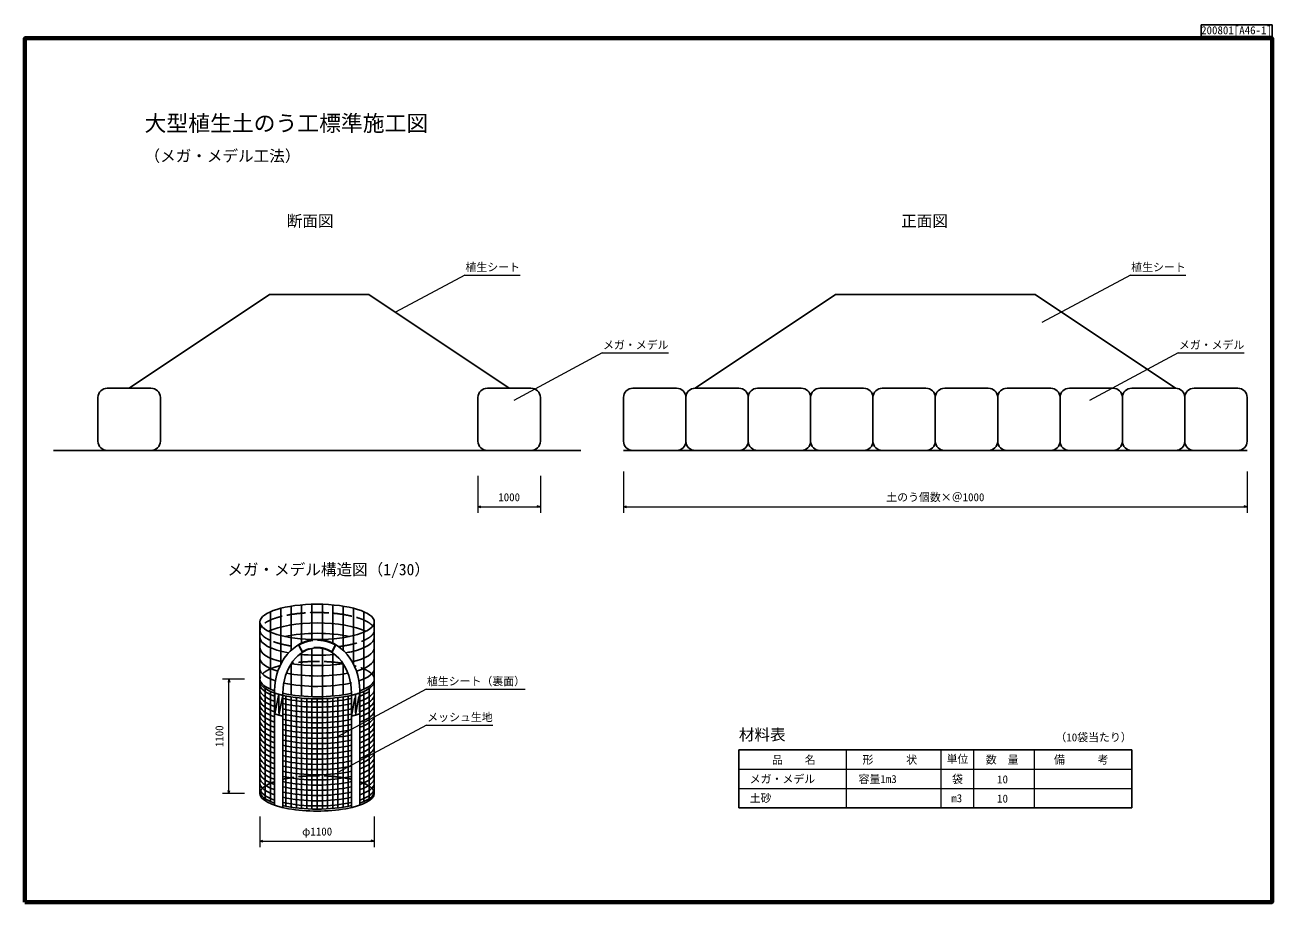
# Model space of a CAD drawing. Units: millimetres, scale not verified. Extents: x 500 to 20500, y 500 to 14562.
import ezdxf
from ezdxf.enums import TextEntityAlignment as Align

# ---------------------------------------------------------------- set-up
doc = ezdxf.new("R2010")
doc.units = ezdxf.units.MM
doc.header["$LTSCALE"] = 50
doc.linetypes.add('DASHED', pattern=[7.5, 6, -1.5])
for name, color, linetype, lineweight in [('C-DOC', 3, 'Continuous', 25), ('C-MTR-FRAM', 5, 'Continuous', 25), ('C-MTR-LINE', 5, 'Continuous', 13), ('C-STR', 7, 'Continuous', 25), ('C-STR-DIM', 1, 'Continuous', 13), ('C-STR-HTXT', 1, 'Continuous', 13), ('C-TTL', 2, 'Continuous', 70)]:
    doc.layers.add(name, color=color, linetype=linetype, lineweight=lineweight)
for name, color, linetype in [('C-MTR', 5, 'Continuous'), ('C-MTR-TXT', 5, 'Continuous'), ('C-TTL-TXT', 7, 'Continuous')]:
    doc.layers.add(name, color=color, linetype=linetype)
doc.styles.add('ＭＳ ゴシック', font='')
doc.styles.get('ＭＳ ゴシック').set_extended_font_data('MS Gothic')

msp = doc.modelspace()

# ---------------------------------------------------------------- linework, layer by layer
at = {"layer": 'C-DOC'}
msp.add_line((19362.5, 14375), (19362.5, 14562.5), dxfattribs=at)
msp.add_lwpolyline([(19362.5, 14375), (20500, 14375), (20500, 14562.5), (19362.5, 14562.5)], dxfattribs=at)
at = {"layer": 'C-MTR-FRAM'}
for p, q in [((11949.42, 2938.37), (11949.42, 2012.01)), ((11949.42, 2938.37), (18250.36, 2938.37)), ((18250.36, 2938.37), (18250.36, 2012.01)), ((11949.42, 2012.01), (18250.36, 2012.01))]:
    msp.add_line(p, q, dxfattribs=at)
at = {"layer": 'C-MTR-LINE'}
for p, q in [((13668.93, 2938.37), (13668.93, 2012.01)), ((15188.09, 2938.37), (15188.09, 2012.01)), ((15714.65, 2938.37), (15714.65, 2012.01)), ((16687.3, 2938.37), (16687.3, 2012.01)), ((11949.42, 2629.59), (18250.36, 2629.59)), ((11949.42, 2320.8), (18250.36, 2320.8))]:
    msp.add_line(p, q, dxfattribs=at)
at = {"layer": 'C-STR'}
for p, q in [((4421.3, 10239.41), (2171.29, 8739.41)), ((4421.3, 10239.41), (6015.45, 10239.41)), ((6015.45, 10239.41), (8265.46, 8739.41)), ((13499.89, 10239.41), (11249.89, 8739.41)), ((13499.89, 10239.41), (16699.88, 10239.41)), ((16699.88, 10239.41), (18949.89, 8739.41)), ((2521.29, 8739.41), (1821.29, 8739.41)), ((8615.46, 8739.41), (7915.46, 8739.41)), ((10949.89, 8739.41), (10249.89, 8739.41)), ((11949.89, 8739.41), (11249.89, 8739.41)), ((12949.89, 8739.41), (12249.89, 8739.41)), ((13949.89, 8739.41), (13249.89, 8739.41)), ((14949.89, 8739.41), (14249.89, 8739.41)), ((15949.89, 8739.41), (15249.89, 8739.41)), ((16949.89, 8739.41), (16249.89, 8739.41)), ((17949.89, 8739.41), (17249.89, 8739.41)), ((18949.89, 8739.41), (18249.89, 8739.41)), ((19949.89, 8739.41), (19249.89, 8739.41)), ((1671.29, 7889.41), (1671.29, 8589.41)), ((1671.29, 8589.41), (1671.29, 7889.41)), ((2671.29, 8589.41), (2671.29, 7889.41)), ((7765.46, 7889.41), (7765.46, 8589.41)), ((7765.46, 8589.41), (7765.46, 7889.41)), ((8765.46, 8589.41), (8765.46, 7889.41)), ((10099.89, 8589.41), (10099.89, 7889.41)), ((11099.89, 7889.41), (11099.89, 8589.41)), ((11099.89, 8589.41), (11099.89, 7889.41)), ((12099.89, 7889.41), (12099.89, 8589.41)), ((12099.89, 8589.41), (12099.89, 7889.41)), ((13099.89, 7889.41), (13099.89, 8589.41)), ((13099.89, 8589.41), (13099.89, 7889.41)), ((14099.89, 7889.41), (14099.89, 8589.41)), ((14099.89, 8589.41), (14099.89, 7889.41)), ((15099.89, 7889.41), (15099.89, 8589.41)), ((15099.89, 8589.41), (15099.89, 7889.41)), ((16099.89, 7889.41), (16099.89, 8589.41)), ((16099.89, 8589.41), (16099.89, 7889.41)), ((17099.89, 7889.41), (17099.89, 8589.41)), ((17099.89, 8589.41), (17099.89, 7889.41)), ((18099.89, 7889.41), (18099.89, 8589.41)), ((18099.89, 8589.41), (18099.89, 7889.41)), ((19099.89, 7889.41), (19099.89, 8589.41)), ((19099.89, 8589.41), (19099.89, 7889.41)), ((20099.89, 7889.41), (20099.89, 8589.41)), ((957.74, 7739.41), (9415.46, 7739.41)), ((1821.29, 7739.41), (2521.29, 7739.41)), ((7915.46, 7739.41), (8615.46, 7739.41)), ((10099.89, 7739.41), (20099.89, 7739.41)), ((10249.89, 7739.41), (10949.89, 7739.41)), ((11249.89, 7739.41), (11949.89, 7739.41)), ((12249.89, 7739.41), (12949.89, 7739.41)), ((13249.89, 7739.41), (13949.89, 7739.41)), ((14249.89, 7739.41), (14949.89, 7739.41)), ((15249.89, 7739.41), (15949.89, 7739.41)), ((16249.89, 7739.41), (16949.89, 7739.41)), ((17249.89, 7739.41), (17949.89, 7739.41)), ((18249.89, 7739.41), (18949.89, 7739.41)), ((19249.89, 7739.41), (19949.89, 7739.41)), ((4949.68, 4503.56), (4885.01, 4623.34)), ((5422.21, 4503.56), (5486.88, 4623.34)), ((4503.61, 3885.23), (4503.61, 2051.89)), ((4636.95, 3847.49), (4636.95, 2014.15)), ((5734.93, 3847.49), (5734.93, 2014.15)), ((5868.26, 3885.23), (5868.26, 2051.89))]:
    msp.add_line(p, q, dxfattribs=at)
at = {"layer": 'C-STR', "color": 5}
for p, q in [((4602.61, 4311.87), (4602.61, 5210.17)), ((4769.28, 4536.5), (4769.28, 5244.02)), ((4935.94, 4650.46), (4935.94, 5264.27)), ((5102.61, 4701.49), (5102.61, 5273.85)), ((5269.28, 4701.49), (5269.28, 5273.85)), ((5435.94, 4650.45), (5435.94, 5264.27)), ((5602.61, 4536.49), (5602.61, 5244.02)), ((5769.28, 4311.86), (5769.28, 5210.17)), ((4435.94, 3911.56), (4435.94, 5154.44)), ((5935.94, 3911.56), (5935.94, 5154.44)), ((4269.28, 2241.33), (4269.28, 4991.33)), ((6102.61, 2241.33), (6102.61, 4991.33)), ((6102.61, 2241.33), (6102.61, 4991.33)), ((5486.88, 4623.34), (5486.88, 4623.34)), ((4935.94, 3801.74), (4935.94, 4494.58)), ((4956.3, 4491.29), (4956.28, 4491.33)), ((5102.61, 3792.16), (5102.61, 4565.89)), ((5269.28, 3792.16), (5269.28, 4565.89)), ((5435.94, 3801.74), (5435.94, 4494.58)), ((4769.28, 3821.98), (4769.28, 4320.75)), ((5602.61, 3821.98), (5602.61, 4320.74)), ((4352.61, 2156.48), (4352.61, 3923.15)), ((4435.94, 2111.56), (4435.94, 3878.23)), ((4685.94, 2036.9), (4685.94, 3803.57)), ((5685.94, 2036.9), (5685.94, 3803.57)), ((5935.94, 2111.56), (5935.94, 3878.23)), ((6019.28, 2156.48), (6019.28, 3923.15)), ((4769.28, 2021.98), (4769.28, 3788.65)), ((4852.61, 2010.4), (4852.61, 3777.07)), ((4935.94, 2001.74), (4935.94, 3768.4)), ((5019.28, 1995.71), (5019.28, 3762.38)), ((5102.61, 1991.33), (5102.61, 3758.82)), ((5185.94, 1990.98), (5185.94, 3757.65)), ((5269.28, 3758.82), (5269.28, 3792.16)), ((5269.28, 1990.98), (5269.28, 3757.65)), ((5352.61, 1995.71), (5352.61, 3762.38)), ((5435.94, 2001.74), (5435.94, 3768.4)), ((5519.28, 2010.4), (5519.28, 3777.07)), ((5602.61, 2021.98), (5602.61, 3788.65))]:
    msp.add_line(p, q, dxfattribs=at)
at = {"layer": 'C-STR', "linetype": 'DASHED'}
for p, q in [((4952.54, 4513.69), (4894.78, 4620.68)), ((5419.34, 4513.69), (5477.1, 4620.68)), ((4506.95, 3850.75), (4506.95, 3517.42)), ((4506.95, 3517.42), (4570.28, 3831.16)), ((4570.28, 3831.16), (4570.28, 3497.82)), ((4570.28, 3497.82), (4633.61, 3814.93)), ((4633.61, 3814.93), (4633.61, 3481.59)), ((5738.26, 3481.59), (5801.6, 3831.15)), ((5738.26, 3814.93), (5738.26, 3481.59)), ((5801.6, 3497.82), (5864.93, 3850.75)), ((5801.6, 3831.15), (5801.6, 3497.82)), ((5864.93, 3850.75), (5864.93, 3517.41))]:
    msp.add_line(p, q, dxfattribs=at)
at = {"layer": 'C-STR', "color": 30}
msp.add_line((4633.61, 2014.93), (4633.61, 2014.15), dxfattribs=at)
at = {"layer": 'C-STR'}
for centre, start, end in [((1821.29, 8589.41), 90, 180), ((2521.29, 8589.41), 0, 90), ((7915.46, 8589.41), 90, 180), ((8615.46, 8589.41), 0, 90), ((10249.89, 8589.41), 90, 180), ((10949.89, 8589.41), 0, 90), ((11249.89, 8589.41), 90, 180), ((11949.89, 8589.41), 0, 90), ((12249.89, 8589.41), 90, 180), ((12949.89, 8589.41), 0, 90), ((13249.89, 8589.41), 90, 180), ((13949.89, 8589.41), 0, 90), ((14249.89, 8589.41), 90, 180), ((14949.89, 8589.41), 0, 90), ((15249.89, 8589.41), 90, 180), ((15949.89, 8589.41), 0, 90), ((16249.89, 8589.41), 90, 180), ((16949.89, 8589.41), 0, 90), ((17249.89, 8589.41), 90, 180), ((17949.89, 8589.41), 0, 90), ((18249.89, 8589.41), 90, 180), ((18949.89, 8589.41), 0, 90), ((19249.89, 8589.41), 90, 180), ((19949.89, 8589.41), 0, 90), ((1821.29, 7889.41), 180, 270), ((2521.29, 7889.41), 270.00001, 0), ((7915.46, 7889.41), 180, 270), ((8615.46, 7889.41), 270.00001, 0), ((10249.89, 7889.41), 180, 270), ((10949.89, 7889.41), 270.00001, 0), ((11249.89, 7889.41), 180, 270), ((11949.89, 7889.41), 270.00001, 0), ((12249.89, 7889.41), 180, 270), ((12949.89, 7889.41), 270.00001, 0), ((13249.89, 7889.41), 180, 270), ((13949.89, 7889.41), 270.00001, 0), ((14249.89, 7889.41), 180, 270), ((14949.89, 7889.41), 270.00001, 0), ((15249.89, 7889.41), 180, 270), ((15949.89, 7889.41), 270.00001, 0), ((16249.89, 7889.41), 180, 270), ((16949.89, 7889.41), 270.00001, 0), ((17249.89, 7889.41), 180, 270), ((17949.89, 7889.41), 270.00001, 0), ((18249.89, 7889.41), 180, 270), ((18949.89, 7889.41), 270.00001, 0), ((19249.89, 7889.41), 180, 270), ((19949.89, 7889.41), 270.00001, 0)]:
    msp.add_arc(centre, 150, start, end, dxfattribs=at)
msp.add_ellipse((5185.94, 4991.33), major_axis=(916.67, 0), ratio=0.309476, dxfattribs=at)
at = {"layer": 'C-STR', "linetype": 'DASHED'}
for centre, major_axis, ratio, start_param, end_param in [((5185.94, 4858), (916.67, 0), 0.309476, 0.2372136, 2.90437905), ((5185.94, 4858), (916.67, 0), 0.309476, 2.90437905, 4.32728181), ((5185.94, 4858), (916.67, 0), 0.309476, 5.09770755, 6.52039891), ((5185.94, 3876.89), (0, 822.42), 0.829653, 5.8423192, 6.72404567), ((5185.94, 3855.82), (0, 726.83), 0.755323, 5.84405851, 6.72230352), ((5185.94, 4074.67), (916.67, 0), 0.309476, 2.27473388, 3.14159265), ((5185.94, 4074.67), (916.67, 0), 0.309476, 1.57079633, 2.03614593), ((5185.94, 4074.67), (916.67, 0), 0.309476, 1.10488403, 1.57079633), ((5185.94, 4074.67), (916.67, 0), 0.309476, 6.28318531, 7.14969219), ((5185.94, 4041.33), (916.67, 0), 0.309476, 3.87824374, 4.06570816), ((5185.94, 4041.33), (916.67, 0), 0.309476, 5.35905817, 5.54652041), ((5185.94, 3708), (916.67, 0), 0.309476, 3.87824374, 4.06570816), ((5185.94, 3708), (916.67, 0), 0.309476, 5.35905817, 5.54652041), ((5185.94, 2241.41), (916.67, 0), 0.309476, 2.41037062, 3.14159265), ((5185.94, 2241.41), (916.67, 0), 0.309476, 1.57079633, 2.2129286), ((5185.94, 2241.41), (916.67, 0), 0.309476, 1.10488403, 1.57079633), ((5185.94, 2241.41), (916.67, 0), 0.309476, 0.92867565, 1.14217726), ((5185.94, 2241.41), (916.67, 0), 0.309476, 6.28318531, 7.01442124)]:
    msp.add_ellipse(centre, major_axis=major_axis, ratio=ratio, start_param=start_param, end_param=end_param, dxfattribs=at)
at = {"layer": 'C-STR', "color": 5}
for centre, start_param, end_param in [((5185.94, 4691.34), 0.55711611, 2.58447654), ((5185.94, 4524.68), 0.96575775, 2.1758349), ((5185.94, 4741.23), 3.14159265, 4.19022917), ((5185.94, 4741.23), 5.35466451, 6.28318531), ((5185.94, 4574.57), 3.14159265, 4.05178553), ((5185.94, 4407.91), 3.14159265, 3.95541583), ((5185.94, 4741.23), 4.40057916, 5.02280699), ((5185.94, 4741.23), 5.23437915, 5.35450966), ((5185.94, 4574.57), 5.37143851, 6.28318531), ((5185.94, 4407.91), 5.46936251, 6.28318531), ((5185.94, 4241.25), 3.14159265, 3.89496495), ((5185.94, 4574.57), 4.2419365, 5.18213246), ((5185.94, 4241.25), 5.52953243, 6.28318531), ((5185.94, 4241.25), 4.08968454, 5.35450966), ((5185.94, 4407.91), 4.14568996, 5.27906923), ((5185.94, 3991.26), 3.14159265, 3.87281468), ((5185.94, 3907.93), 3.14159265, 3.87281468), ((5185.94, 3824.6), 3.14159265, 3.87281468), ((5185.94, 3907.93), 5.55194938, 6.28318531), ((5185.94, 3991.26), 5.55194938, 5.85348564), ((5185.94, 3824.6), 5.55194938, 6.28318531), ((5185.94, 3741.27), 3.14159265, 3.87281468), ((5185.94, 3657.94), 3.14159265, 3.87281468), ((5185.94, 3991.26), 4.07025671, 5.35450966), ((5185.94, 3907.93), 4.07025671, 5.35450966), ((5185.94, 3741.27), 5.55194938, 6.28318531), ((5185.94, 3657.94), 5.55194938, 6.28318531), ((5185.94, 3574.61), 3.14159265, 3.87281468), ((5185.94, 3491.28), 3.14159265, 3.87281468), ((5185.94, 3407.95), 3.14159265, 3.87281468), ((5185.94, 3824.6), 4.07025671, 5.35450966), ((5185.94, 3741.27), 4.07025671, 5.35450966), ((5185.94, 3657.94), 4.07025671, 5.35450966), ((5185.94, 3574.61), 5.55194938, 6.28318531), ((5185.94, 3491.28), 5.55194938, 6.28318531), ((5185.94, 3407.95), 5.55194938, 6.28318531), ((5185.94, 3324.62), 3.14159265, 3.87281468), ((5185.94, 3241.29), 3.14159265, 3.87281468), ((5185.94, 3574.61), 4.07025671, 5.35450966), ((5185.94, 3491.28), 4.07025671, 5.35450966), ((5185.94, 3324.62), 5.55194938, 6.28318531), ((5185.94, 3241.29), 5.55194938, 6.28318531), ((5185.94, 3157.96), 3.14159265, 3.87281468), ((5185.94, 3074.63), 3.14159265, 3.87281468), ((5185.94, 3407.95), 4.07025671, 5.35450966), ((5185.94, 3324.62), 4.07025671, 5.35450966), ((5185.94, 3241.29), 4.07025671, 5.35450966), ((5185.94, 3157.96), 5.55194938, 6.28318531), ((5185.94, 3074.63), 5.55194938, 6.28318531), ((5185.94, 2991.3), 3.14159265, 3.87281468), ((5185.94, 2907.97), 3.14159265, 3.87281468), ((5185.94, 2824.64), 3.14159265, 3.87281468), ((5185.94, 3157.96), 4.07025671, 5.35450966), ((5185.94, 3074.63), 4.07025671, 5.35450966), ((5185.94, 2991.3), 5.55194938, 6.28318531), ((5185.94, 2907.97), 5.55194938, 6.28318531), ((5185.94, 2824.64), 5.55194938, 6.28318531), ((5185.94, 2741.31), 3.14159265, 3.87281468), ((5185.94, 2657.98), 3.14159265, 3.87281468), ((5185.94, 2991.3), 4.07025671, 5.35450966), ((5185.94, 2907.97), 4.07025671, 5.35450966), ((5185.94, 2741.31), 5.55194938, 6.28318531), ((5185.94, 2657.98), 5.55194938, 6.28318531), ((5185.94, 2574.65), 3.14159265, 3.87281468), ((5185.94, 2491.32), 3.14159265, 3.87281468), ((5185.94, 2407.99), 3.14159265, 3.87281468), ((5185.94, 2824.64), 4.07025671, 5.35450966), ((5185.94, 2741.31), 4.07025671, 5.35450966), ((5185.94, 2657.98), 4.07025671, 5.35450966), ((5185.94, 2574.65), 5.55194938, 6.28318531), ((5185.94, 2491.32), 5.55194938, 6.28318531), ((5185.94, 2407.99), 5.55194938, 6.28318531), ((5185.94, 2324.66), 3.14159265, 3.87281468), ((5185.94, 2574.65), 4.07025671, 5.35450966), ((5185.94, 2491.32), 4.07025671, 5.35450966), ((5185.94, 2324.66), 5.55194938, 6.28318531), ((5185.94, 2407.99), 4.07025671, 5.35450966), ((5185.94, 2324.66), 4.07025671, 5.35450966)]:
    msp.add_ellipse(centre, major_axis=(916.67, 0), ratio=0.309476, start_param=start_param, end_param=end_param, dxfattribs=at)
at = {"layer": 'C-STR'}
for centre, major_axis, ratio, start_param, end_param in [((5185.94, 3885.23), (0, 822.42), 0.829653, 4.71238898, 7.85398163), ((5185.94, 3847.49), (0, 726.83), 0.755323, 4.71238898, 7.85398163), ((5185.94, 4074.59), (916.67, 0), 0.309476, 3.14159265, 3.87281468), ((5185.94, 4041.33), (916.67, 0), 0.309476, 3.14159265, 3.87281468), ((5185.94, 4074.67), (916.67, 0), 0.309476, 5.55194938, 6.28318531), ((5185.94, 4041.33), (916.67, 0), 0.309476, 5.55194938, 6.28318531), ((5185.94, 4074.59), (916.67, 0), 0.309476, 4.07025671, 5.35450966), ((5185.94, 4041.33), (916.67, 0), 0.309476, 4.07025671, 5.35450966), ((5185.94, 2274.67), (916.67, 0), 0.309476, 3.14159265, 3.87281468), ((5185.94, 2241.33), (916.67, 0), 0.309476, 3.14159265, 6.28318531), ((5185.94, 2274.67), (916.67, 0), 0.309476, 5.55194938, 6.28318531), ((5185.94, 2274.67), (916.67, 0), 0.309476, 4.07025671, 5.35450966)]:
    msp.add_ellipse(centre, major_axis=major_axis, ratio=ratio, start_param=start_param, end_param=end_param, dxfattribs=at)
at = {"layer": 'C-STR-DIM'}
for p, q in [((10099.89, 7400.68), (10099.89, 6738.05)), ((20099.89, 7400.68), (20099.89, 6738.05)), ((7765.46, 7333.81), (7765.46, 6738.05)), ((8765.46, 7333.81), (8765.46, 6738.05)), ((7765.46, 6838.05), (7813.75, 6850.99)), ((7765.46, 6838.05), (7813.75, 6825.1)), ((7765.46, 6838.05), (8765.46, 6838.05)), ((8765.46, 6838.05), (8717.16, 6850.99)), ((8765.46, 6838.05), (8717.16, 6825.1)), ((10099.89, 6838.05), (10148.18, 6850.99)), ((10099.89, 6838.05), (10148.18, 6825.1)), ((10099.89, 6838.05), (20099.89, 6838.05)), ((20099.89, 6838.05), (20051.59, 6850.99)), ((20099.89, 6838.05), (20051.59, 6825.1)), ((4019.28, 4074.67), (3670.8, 4074.67)), ((3770.8, 4074.67), (3757.86, 4026.37)), ((3770.8, 4074.67), (3783.74, 4026.37)), ((3770.8, 2241.33), (3770.8, 4074.67)), ((4019.28, 2241.33), (3670.8, 2241.33)), ((3770.8, 2241.33), (3757.86, 2289.63)), ((3770.8, 2241.33), (3783.74, 2289.63)), ((4269.28, 1870.82), (4269.28, 1378.26)), ((6102.61, 1870.82), (6102.61, 1378.26)), ((4269.28, 1478.26), (4317.57, 1491.2)), ((4269.28, 1478.26), (4317.57, 1465.32)), ((4269.28, 1478.26), (6102.61, 1478.26)), ((6102.61, 1478.26), (6054.31, 1491.2)), ((6102.61, 1478.26), (6054.31, 1465.32))]:
    msp.add_line(p, q, dxfattribs=at)
at = {"layer": 'C-STR-HTXT'}
for p, q in [((7552.87, 10551.29), (6441.1, 9955.64)), ((7552.87, 10551.29), (8439.66, 10551.29)), ((18229.97, 10551.29), (16809.6, 9790.31)), ((18229.97, 10551.29), (19116.75, 10551.29)), ((9758.42, 9304.31), (8338.05, 8543.33)), ((9758.42, 9304.31), (10820.2, 9304.31)), ((18993.42, 9304.31), (17573.06, 8543.33)), ((18993.42, 9304.31), (20055.21, 9304.31)), ((6934.13, 3912.11), (5513.77, 3151.12)), ((6934.13, 3912.11), (8520.92, 3912.11)), ((6939.64, 3335.65), (5519.28, 2574.67)), ((6939.64, 3335.65), (8001.43, 3335.65))]:
    msp.add_line(p, q, dxfattribs=at)
at = {"layer": 'C-TTL'}
msp.add_lwpolyline([(500, 500), (20500, 500), (20500, 14350), (500, 14350)], close=True, dxfattribs=at)

# ---------------------------------------------------------------- texts
at = {"layer": 'C-DOC', "style": 'ＭＳ ゴシック'}
msp.add_text('200801[A46-1]', height=128.3, dxfattribs=at).set_placement((19362.5, 14375), align=Align.BOTTOM_LEFT)
at = {"layer": 'C-MTR', "style": 'ＭＳ ゴシック'}
msp.add_text('材料表', height=183.3, dxfattribs=at).set_placement((11949.42, 3038.37), align=Align.BOTTOM_LEFT)
at = {"layer": 'C-MTR-TXT', "style": 'ＭＳ ゴシック'}
for s, p in [('（10袋当たり）', (17025.36, 3038.37)), ('品\u3000\u3000名', (12480.55, 2676.76)), ('形\u3000\u3000\u3000状', (13931.85, 2678.44)), ('単位', (15280.27, 2689.26)), ('数\u3000量', (15908.87, 2679.96)), ('\u3000備\u3000\u3000\u3000考', (16827.4, 2679.96)), ('メガ・メデル', (12122.4, 2369.66)), ('容量1m3', (13868.65, 2369.66)), ('袋', (15368.12, 2369.51)), ('10', (16090.57, 2364.93)), ('土砂', (12122.4, 2062.15)), ('m3', (15355.77, 2062)), ('10', (16090.57, 2056.14))]:
    msp.add_text(s, height=128.3, dxfattribs=at).set_placement(p, align=Align.BOTTOM_LEFT)
at = {"layer": 'C-STR-DIM', "color": 7, "style": 'ＭＳ ゴシック'}
for s, p in [('1000', (8265.46, 6888.05)), ('土のう個数×＠1000', (15099.89, 6888.05)), ('φ1100', (5185.94, 1528.26))]:
    msp.add_text(s, height=128.3, dxfattribs=at).set_placement(p, align=Align.BOTTOM_CENTER)
msp.add_text('1100', height=128.3, rotation=90, dxfattribs=at).set_placement((3720.8, 3158), align=Align.BOTTOM_CENTER)
at = {"layer": 'C-STR-HTXT', "color": 7, "style": 'ＭＳ ゴシック'}
for s, p in [('植生シート', (7564.66, 10576.29)), ('植生シート', (18241.75, 10576.29)), ('メガ・メデル', (9770.2, 9329.31)), ('メガ・メデル', (19005.21, 9329.31)), ('植生シート（裏面）', (6945.92, 3937.11)), ('メッシュ生地', (6951.43, 3360.65))]:
    msp.add_text(s, height=128.3, dxfattribs=at).set_placement(p, align=Align.BOTTOM_LEFT)
at = {"layer": 'C-TTL-TXT', "color": 3, "style": 'ＭＳ ゴシック'}
for s, height, p in [('大型植生土のう工標準施工図', 256.6, (2417.85, 12781.91)), ('（メガ・メデル工法）', 183.3, (2417.85, 12315.95))]:
    msp.add_text(s, height=height, dxfattribs=at).set_placement(p, align=Align.BOTTOM_LEFT)
at = {"layer": 'C-TTL-TXT', "style": 'ＭＳ ゴシック'}
for s, p in [('断面図', (4698.76, 11420.37)), ('正面図', (14551.4, 11420.37))]:
    msp.add_text(s, height=183.3, dxfattribs=at).set_placement(p, align=Align.MIDDLE_LEFT)
msp.add_text('メガ・メデル構造図（1/30）', height=183.3, dxfattribs=at).set_placement((3746.05, 5684.62), align=Align.BOTTOM_LEFT)

doc.saveas('drawing.dxf')
